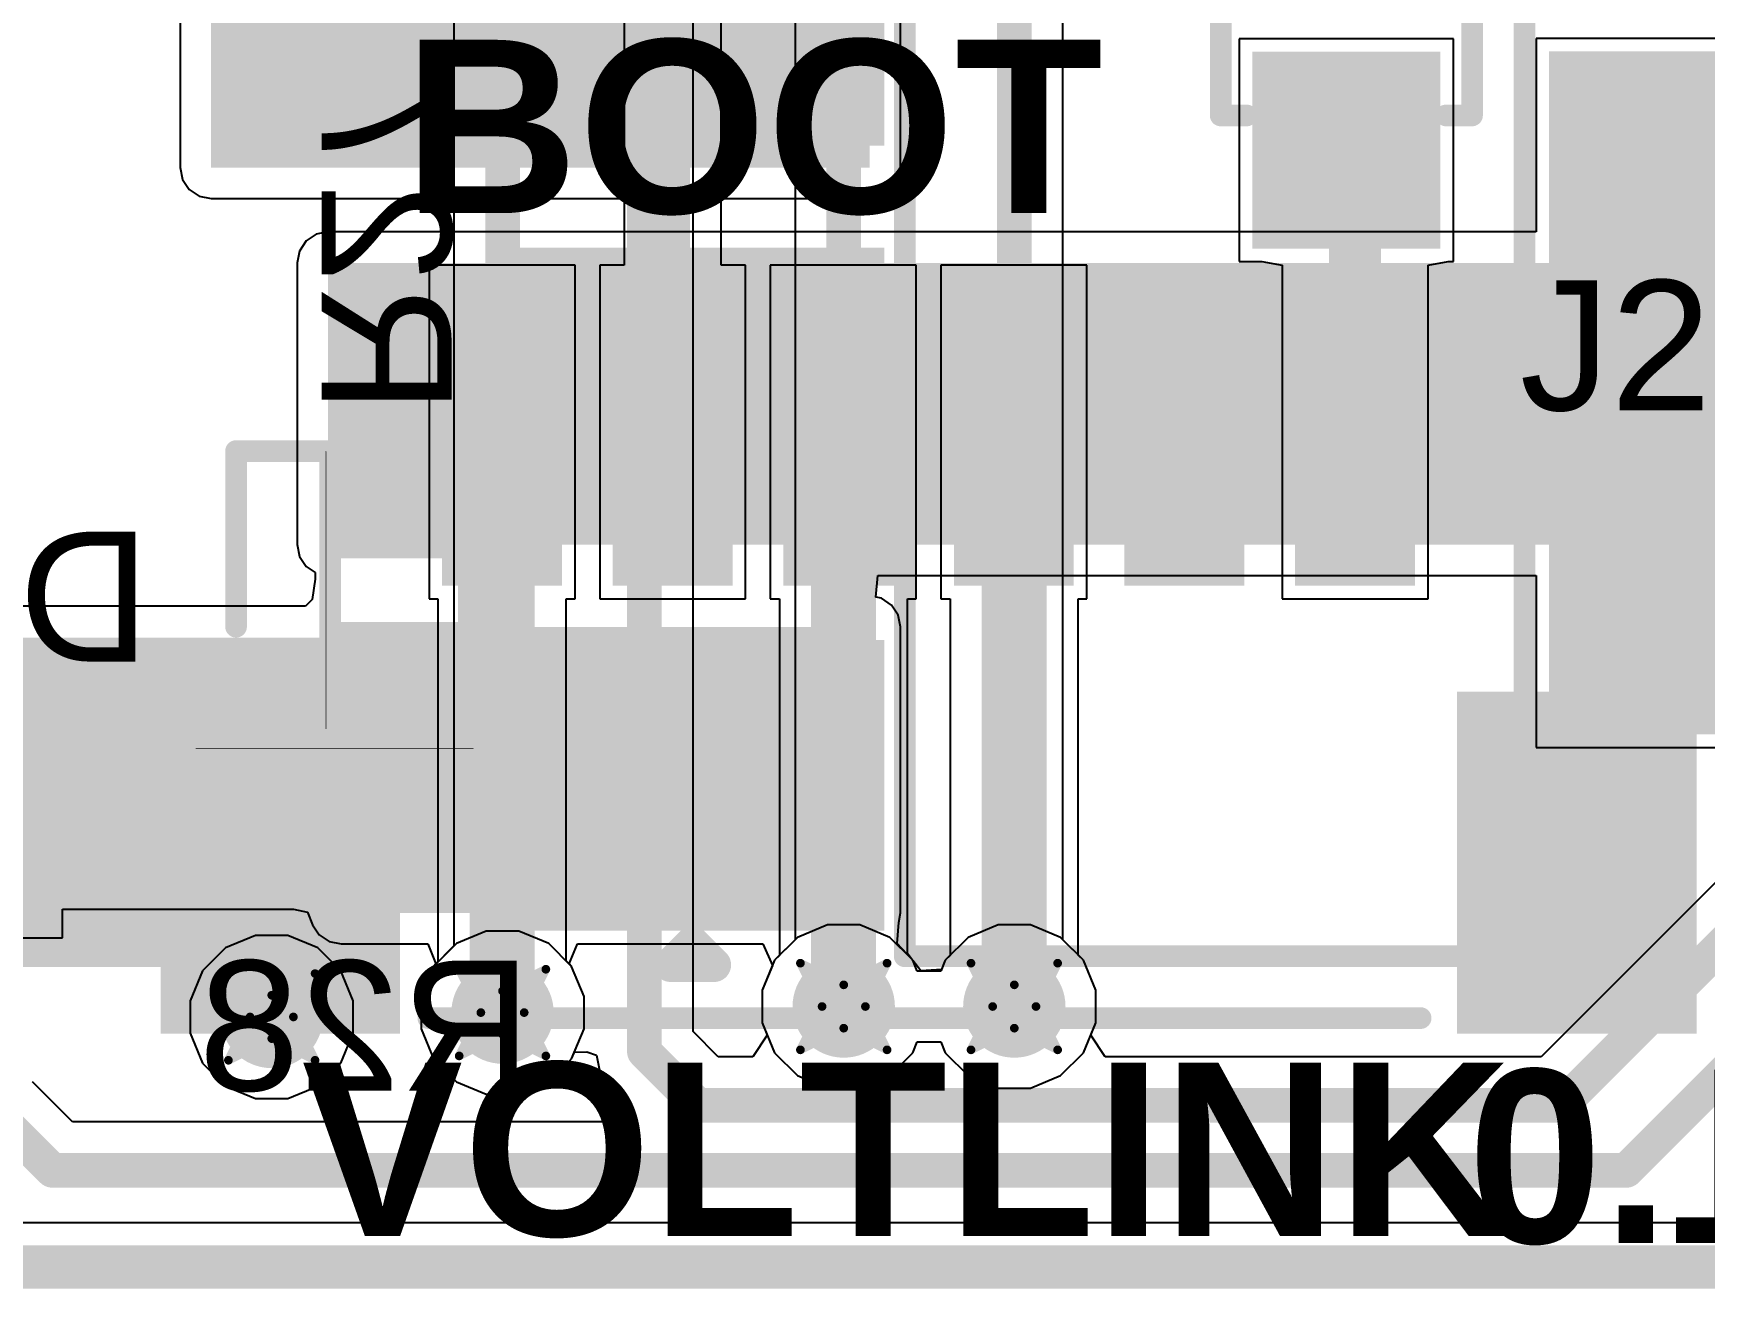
# Model space of a CAD drawing. Header units: inches. Extents: x -6 to 430, y 0 to 90.
# Drawn here: x 33.52 to 43.32, y -0.13 to 7.23 of the extents above; entities that cross this region are included whole.
import ezdxf

# ---------------------------------------------------------------- set-up
doc = ezdxf.new("R2010")
doc.units = ezdxf.units.IN
for name, color, linetype in [('Board_Outline', 56, 'Continuous'), ('Bottom Layer', 5, 'Continuous'), ('Bottom Overlay', 54, 'Continuous'), ('Bottom Paste', 16, 'Continuous'), ('Bottom Solder', 6, 'Continuous'), ('Drill Drawing', 1, 'Continuous'), ('Layer 1', 16, 'Continuous'), ('Layer 2', 76, 'Continuous'), ('Top Layer', 1, 'Continuous'), ('Top Overlay', 2, 'Continuous'), ('Top Paste', 8, 'Continuous'), ('Top Solder', 216, 'Continuous'), ('Via Holes', 16, 'Continuous')]:
    doc.layers.add(name, color=color, linetype=linetype)
doc.styles.add('Arial', font='', dxfattribs={"height": 0.2})
doc.styles.add('Arial_Bold', font='', dxfattribs={"height": 0.2})
doc.styles.get('Arial').set_extended_font_data('Arial')
doc.styles.get('Arial_Bold').set_extended_font_data('Arial', bold=True)

msp = doc.modelspace()

# ---------------------------------------------------------------- hatches: boundary and pattern name
at = {"layer": 'Bottom Layer'}
for points in [[(34.5662, 6.4434), (38.427, 6.4434), (38.427, 8.2468), (34.5662, 8.2468)], [(36.4108, 6.6726), (36.4108, 8.1726), (38.4108, 8.1726), (38.4108, 6.6726)], [(42.5108, 3.2226), (42.5108, 7.0226), (44.5108, 7.0226), (44.5108, 3.2226)], [(35.252, 4.2336), (44.523, 4.2336), (44.523, 5.8846), (35.252, 5.8846)], [(36.4108, 4.3726), (36.4108, 5.8726), (38.4108, 5.8726), (38.4108, 4.3726)], [(35.3536, 4.6654), (35.9886, 4.6654), (35.9886, 4.2082), (35.3536, 4.2082)], [(35.3282, 2.0746), (38.427, 2.0746), (38.427, 3.751), (35.3282, 3.751)], [(35.3536, 3.7256), (35.9886, 3.7256), (35.9886, 3.2684), (35.3536, 3.2684)], [(36.4108, 2.0726), (36.4108, 3.5726), (38.4108, 3.5726), (38.4108, 2.0726)], [(32.585, 2.2778), (35.0488, 2.2778), (35.0488, 2.9382), (32.585, 2.9382)], [(35.0488, 2.9255), (35.0488, 2.2905), (34.5916, 2.2905), (34.5916, 2.9255)], [(35.9886, 2.9255), (35.9886, 2.2905), (35.5314, 2.2905), (35.5314, 2.9255)]]:
    msp.add_hatch(color=5, dxfattribs=at).paths.add_polyline_path(points)
h = msp.add_hatch(color=5, dxfattribs=at)
edge = h.paths.add_edge_path()
edge.add_arc((34.9218, 1.465), 0.3, 0, 360)
h = msp.add_hatch(color=5, dxfattribs=at)
edge = h.paths.add_edge_path()
edge.add_arc((36.2746, 1.4904), 0.3, 0, 360)
h = msp.add_hatch(color=5, dxfattribs=at)
edge = h.paths.add_edge_path()
edge.add_arc((38.2746, 1.5261), 0.3, 0, 360)
h = msp.add_hatch(color=5, dxfattribs=at)
edge = h.paths.add_edge_path()
edge.add_arc((39.2746, 1.5261), 0.3, 0, 360)
at = {"layer": 'Bottom Overlay'}
for points in [[(32.4324, 3.0652), (34.2866, 3.0652), (34.2866, 3.3572), (32.4324, 3.3572)], [(33.587, 1.7698), (34.2866, 1.7698), (34.2866, 3.3446), (33.587, 3.3446)], [(32.4324, 1.7572), (34.2866, 1.7572), (34.2866, 2.0492), (32.4324, 2.0492)]]:
    msp.add_hatch(color=54, dxfattribs=at).paths.add_polyline_path(points)
at = {"layer": 'Bottom Paste'}
for points in [[(36.4108, 6.6726), (36.4108, 8.1726), (38.4108, 8.1726), (38.4108, 6.6726)], [(42.5108, 3.2226), (42.5108, 7.0226), (44.5108, 7.0226), (44.5108, 3.2226)], [(36.4108, 4.3726), (36.4108, 5.8726), (38.4108, 5.8726), (38.4108, 4.3726)], [(35.3536, 4.6654), (35.9886, 4.6654), (35.9886, 4.2082), (35.3536, 4.2082)], [(35.3536, 3.7256), (35.9886, 3.7256), (35.9886, 3.2684), (35.3536, 3.2684)], [(36.4108, 2.0726), (36.4108, 3.5726), (38.4108, 3.5726), (38.4108, 2.0726)], [(35.0488, 2.9255), (35.0488, 2.2905), (34.5916, 2.2905), (34.5916, 2.9255)], [(35.9886, 2.9255), (35.9886, 2.2905), (35.5314, 2.2905), (35.5314, 2.9255)]]:
    msp.add_hatch(color=16, dxfattribs=at).paths.add_polyline_path(points)
at = {"layer": 'Bottom Solder'}
for points in [[(36.3092, 6.571), (36.3092, 8.2742), (38.5124, 8.2742), (38.5124, 6.571)], [(42.4092, 3.121), (42.4092, 7.1242), (44.6124, 7.1242), (44.6124, 3.121)], [(36.3092, 4.271), (36.3092, 5.9742), (38.5124, 5.9742), (38.5124, 4.271)], [(35.2986, 4.7204), (36.0436, 4.7204), (36.0436, 4.1532), (35.2986, 4.1532)], [(35.2986, 3.7806), (36.0436, 3.7806), (36.0436, 3.2134), (35.2986, 3.2134)], [(36.3092, 1.971), (36.3092, 3.6742), (38.5124, 3.6742), (38.5124, 1.971)], [(32.4656, 2.0056), (32.4656, 3.1088), (33.6188, 3.1088), (33.6188, 2.0056)], [(35.1038, 2.9805), (35.1038, 2.2355), (34.5366, 2.2355), (34.5366, 2.9805)], [(36.0436, 2.9805), (36.0436, 2.2355), (35.4764, 2.2355), (35.4764, 2.9805)]]:
    msp.add_hatch(color=6, dxfattribs=at).paths.add_polyline_path(points)
at = {"layer": 'Layer 1'}
h = msp.add_hatch(color=16, dxfattribs=at)
edge = h.paths.add_edge_path()
edge.add_arc((34.9218, 1.465), 0.3, 0, 360)
h = msp.add_hatch(color=16, dxfattribs=at)
edge = h.paths.add_edge_path()
edge.add_arc((36.2746, 1.4904), 0.3, 0, 360)
h = msp.add_hatch(color=16, dxfattribs=at)
edge = h.paths.add_edge_path()
edge.add_arc((38.2746, 1.5261), 0.3, 0, 360)
h = msp.add_hatch(color=16, dxfattribs=at)
edge = h.paths.add_edge_path()
edge.add_arc((39.2746, 1.5261), 0.3, 0, 360)
at = {"layer": 'Layer 2'}
h = msp.add_hatch(color=76, dxfattribs=at)
edge = h.paths.add_edge_path()
edge.add_arc((34.9218, 1.465), 0.3, 0, 360)
h = msp.add_hatch(color=76, dxfattribs=at)
edge = h.paths.add_edge_path()
edge.add_arc((36.2746, 1.4904), 0.3, 0, 360)
h = msp.add_hatch(color=76, dxfattribs=at)
edge = h.paths.add_edge_path()
edge.add_arc((38.2746, 1.5261), 0.3, 0, 360)
h = msp.add_hatch(color=76, dxfattribs=at)
edge = h.paths.add_edge_path()
edge.add_arc((39.2746, 1.5261), 0.3, 0, 360)
at = {"layer": 'Top Layer'}
for points in [[(40.771, 7.02), (41.671, 7.02), (41.671, 6.07), (40.771, 6.07)], [(36.5218, 4.094), (36.0218, 4.094), (36.0218, 5.694), (36.5218, 5.694)], [(37.5218, 4.094), (37.0218, 4.094), (37.0218, 5.694), (37.5218, 5.694)], [(38.5218, 4.094), (38.0218, 4.094), (38.0218, 5.694), (38.5218, 5.694)], [(39.5218, 4.094), (39.0218, 4.094), (39.0218, 5.694), (39.5218, 5.694)], [(40.5218, 4.094), (40.0218, 4.094), (40.0218, 5.694), (40.5218, 5.694)], [(41.5218, 4.094), (41.0218, 4.094), (41.0218, 5.694), (41.5218, 5.694)], [(35.5718, 1.469), (34.3718, 1.469), (34.3718, 3.269), (35.5718, 3.269)], [(43.1718, 1.469), (41.9718, 1.469), (41.9718, 3.269), (43.1718, 3.269)]]:
    msp.add_hatch(color=1, dxfattribs=at).paths.add_polyline_path(points)
h = msp.add_hatch(color=1, dxfattribs=at)
edge = h.paths.add_edge_path()
edge.add_arc((34.9218, 1.465), 0.3, 0, 360)
h = msp.add_hatch(color=1, dxfattribs=at)
edge = h.paths.add_edge_path()
edge.add_arc((36.2746, 1.4904), 0.3, 0, 360)
h = msp.add_hatch(color=1, dxfattribs=at)
edge = h.paths.add_edge_path()
edge.add_arc((38.2746, 1.5261), 0.3, 0, 360)
h = msp.add_hatch(color=1, dxfattribs=at)
edge = h.paths.add_edge_path()
edge.add_arc((39.2746, 1.5261), 0.3, 0, 360)
at = {"layer": 'Top Paste'}
for points in [[(40.771, 7.02), (41.671, 7.02), (41.671, 6.07), (40.771, 6.07)], [(36.5218, 4.094), (36.0218, 4.094), (36.0218, 5.694), (36.5218, 5.694)], [(37.5218, 4.094), (37.0218, 4.094), (37.0218, 5.694), (37.5218, 5.694)], [(38.5218, 4.094), (38.0218, 4.094), (38.0218, 5.694), (38.5218, 5.694)], [(39.5218, 4.094), (39.0218, 4.094), (39.0218, 5.694), (39.5218, 5.694)], [(40.5218, 4.094), (40.0218, 4.094), (40.0218, 5.694), (40.5218, 5.694)], [(41.5218, 4.094), (41.0218, 4.094), (41.0218, 5.694), (41.5218, 5.694)], [(35.5718, 1.469), (34.3718, 1.469), (34.3718, 3.269), (35.5718, 3.269)], [(43.1718, 1.469), (41.9718, 1.469), (41.9718, 3.269), (43.1718, 3.269)]]:
    msp.add_hatch(color=8, dxfattribs=at).paths.add_polyline_path(points)
at = {"layer": 'Top Solder'}
for points in [[(40.6694, 7.1216), (41.7726, 7.1216), (41.7726, 5.9684), (40.6694, 5.9684)], [(36.6234, 3.9924), (35.9202, 3.9924), (35.9202, 5.7956), (36.6234, 5.7956)], [(37.6234, 3.9924), (36.9202, 3.9924), (36.9202, 5.7956), (37.6234, 5.7956)], [(38.6234, 3.9924), (37.9202, 3.9924), (37.9202, 5.7956), (38.6234, 5.7956)], [(39.6234, 3.9924), (38.9202, 3.9924), (38.9202, 5.7956), (39.6234, 5.7956)], [(40.6234, 3.9924), (39.9202, 3.9924), (39.9202, 5.7956), (40.6234, 5.7956)], [(41.6234, 3.9924), (40.9202, 3.9924), (40.9202, 5.7956), (41.6234, 5.7956)], [(35.6734, 1.3674), (34.2702, 1.3674), (34.2702, 3.3706), (35.6734, 3.3706)], [(43.2734, 1.3674), (41.8702, 1.3674), (41.8702, 3.3706), (43.2734, 3.3706)]]:
    msp.add_hatch(color=216, dxfattribs=at).paths.add_polyline_path(points)
at = {"layer": 'Via Holes'}
h = msp.add_hatch(color=7, dxfattribs=at)
edge = h.paths.add_edge_path()
edge.add_arc((38.2746, 1.5261), 0.15, 0, 360)
h = msp.add_hatch(color=7, dxfattribs=at)
edge = h.paths.add_edge_path()
edge.add_arc((39.2746, 1.5261), 0.15, 0, 360)
h = msp.add_hatch(color=7, dxfattribs=at)
edge = h.paths.add_edge_path()
edge.add_arc((34.9218, 1.465), 0.15, 0, 360)
h = msp.add_hatch(color=7, dxfattribs=at)
edge = h.paths.add_edge_path()
edge.add_arc((36.2746, 1.4904), 0.15, 0, 360)

# ---------------------------------------------------------------- linework, layer by layer
at = {"layer": 'Board_Outline'}
msp.add_lwpolyline([(0, 0, 0.254, 0.254, 0), (45, 0, 0.254, 0.254, 0)], format="xyseb", dxfattribs=at)
at = {"layer": 'Bottom Layer'}
for p, q in [((38.6083, 6.4434), (38.6083, 8.2468)), ((34.3849, 8.2262), (34.3849, 6.4434)), ((44.614, 7.2004), (42.333, 7.2004)), ((42.333, 7.2004), (42.333, 6.0659)), ((34.3849, 6.4434), (34.3987, 6.374)), ((34.3987, 6.374), (34.438, 6.3152)), ((38.5552, 6.3152), (38.5945, 6.374)), ((38.5945, 6.374), (38.6083, 6.4434)), ((34.438, 6.3152), (34.4968, 6.2759)), ((34.4968, 6.2759), (34.5662, 6.2621)), ((38.427, 6.2621), (38.4964, 6.2759)), ((38.4964, 6.2759), (38.5552, 6.3152)), ((34.5662, 6.2621), (38.427, 6.2621)), ((35.1238, 6.0128), (35.0845, 5.954)), ((35.1826, 6.0521), (35.1238, 6.0128)), ((35.252, 6.0659), (35.1826, 6.0521)), ((42.333, 6.0659), (35.252, 6.0659)), ((35.0845, 5.954), (35.0707, 5.8846)), ((35.0707, 5.8846), (35.0707, 4.2336)), ((35.0707, 4.2336), (35.0845, 4.1642)), ((35.0845, 4.1642), (35.1238, 4.1054)), ((35.1238, 4.1054), (35.1758, 4.0707)), ((35.1758, 4.0304), (35.1578, 3.9109)), ((35.1758, 4.0707), (35.1758, 4.0304)), ((35.1758, 4.0304), (35.1758, 4.0304)), ((38.462, 3.9253), (38.4745, 4.0523)), ((38.4745, 4.0523), (42.333, 4.0523)), ((42.333, 4.0523), (42.333, 3.0448)), ((38.4964, 3.9185), (38.462, 3.9253)), ((38.5552, 3.8792), (38.4964, 3.9185)), ((35.1187, 3.8725), (15.6717, 3.8725)), ((35.1578, 3.9109), (35.1187, 3.8725)), ((38.5945, 3.8204), (38.5552, 3.8792)), ((38.6083, 3.751), (38.5945, 3.8204)), ((38.6083, 2.0746), (38.6083, 3.751)), ((42.333, 3.0448), (44.614, 3.0448)), ((33.695, 1.9294), (33.695, 2.0965)), ((33.695, 2.0965), (35.0488, 2.0965)), ((35.0488, 2.0965), (35.1312, 2.0781)), ((35.1312, 2.0781), (35.1607, 2.0052)), ((38.5971, 2.0183), (38.6083, 2.0746)), ((35.1607, 2.0052), (35.2, 1.9464)), ((38.5886, 1.8948), (38.5971, 2.0183)), ((39.1796, 2.0039), (39.0039, 1.9312)), ((39.3696, 2.0039), (39.1796, 2.0039)), ((39.5452, 1.9312), (39.3696, 2.0039)), ((33.3271, 1.9294), (33.695, 1.9294)), ((35.2, 1.9464), (35.2588, 1.9071)), ((35.2588, 1.9071), (35.3282, 1.8933)), ((35.3282, 1.8933), (35.8359, 1.8933)), ((35.8359, 1.8933), (35.8845, 1.776)), ((36.6647, 1.776), (36.7133, 1.8933)), ((36.7133, 1.8933), (37.8002, 1.8933)), ((37.8002, 1.8933), (37.8569, 1.7663)), ((38.6734, 1.803), (38.5886, 1.8948)), ((39.0039, 1.9312), (38.8695, 1.7968)), ((39.6797, 1.7968), (39.5452, 1.9312)), ((35.8845, 1.776), (35.8695, 1.7611)), ((36.6797, 1.7611), (36.6647, 1.776)), ((37.8569, 1.7663), (37.7968, 1.6212)), ((38.6797, 1.7968), (38.6734, 1.803)), ((38.7059, 1.7335), (38.6797, 1.7968)), ((38.8695, 1.7968), (38.8433, 1.7335)), ((39.7524, 1.6212), (39.6797, 1.7968)), ((35.8695, 1.7611), (35.7968, 1.5854)), ((36.7524, 1.5854), (36.6797, 1.7611)), ((38.8433, 1.7335), (38.7059, 1.7335)), ((35.7968, 1.5854), (35.7968, 1.3954)), ((36.7524, 1.3954), (36.7524, 1.5854)), ((37.7968, 1.6212), (37.7968, 1.4311)), ((39.7524, 1.4311), (39.7524, 1.6212)), ((35.7968, 1.3954), (35.8695, 1.2197)), ((36.6797, 1.2197), (36.7524, 1.3954)), ((37.7968, 1.4311), (37.8695, 1.2555)), ((39.6797, 1.2555), (39.7524, 1.4311)), ((38.6797, 1.2555), (38.7059, 1.3187)), ((38.7059, 1.3187), (38.8433, 1.3187)), ((38.8433, 1.3187), (38.8695, 1.2555)), ((35.8695, 1.2197), (36.0039, 1.0853)), ((36.5453, 1.0853), (36.6797, 1.2197)), ((37.8695, 1.2555), (38.0039, 1.1211)), ((38.5453, 1.1211), (38.6797, 1.2555)), ((38.8695, 1.2555), (39.0039, 1.1211)), ((39.5452, 1.1211), (39.6797, 1.2555)), ((36.0039, 1.0853), (36.1796, 1.0126)), ((36.3696, 1.0126), (36.5453, 1.0853)), ((38.0039, 1.1211), (38.1796, 1.0483)), ((38.3696, 1.0483), (38.5453, 1.1211)), ((39.0039, 1.1211), (39.1796, 1.0483)), ((39.3696, 1.0483), (39.5452, 1.1211)), ((36.1796, 1.0126), (36.3696, 1.0126)), ((38.1796, 1.0483), (38.3696, 1.0483)), ((39.1796, 1.0483), (39.3696, 1.0483)), ((44.741, 0.259), (0.259, 0.259))]:
    msp.add_line(p, q, dxfattribs=at)
msp.add_lwpolyline([(15.5162, 3.497, 0.381, 0.381, 0), (35.6711, 3.497, 0.381, 0.381, 0)], format="xyseb", dxfattribs=at)
msp.add_lwpolyline([(35.5758, 3.497, 0.1905, 0.1905, 1), (35.7663, 3.497, 0.1905, 0.1905, 1)], format="xyseb", close=True, dxfattribs=at)
at = {"layer": 'Bottom Overlay'}
for points in [[(38.632, 1.8206, 0.127, 0.127, 0), (38.632, 8.4246, 0.127, 0.127, 0)], [(42.2642, 1.8206, 0.127, 0.127, 0), (42.2642, 8.4246, 0.127, 0.127, 0)], [(35.2647, 4.7543, 0.127, 0.127, 0), (36.0775, 4.7543, 0.127, 0.127, 0)], [(35.2647, 3.1795, 0.127, 0.127, 0), (35.2647, 4.7543, 0.127, 0.127, 0)], [(36.0775, 3.1795, 0.127, 0.127, 0), (36.0775, 4.7543, 0.127, 0.127, 0)], [(35.2393, 3.1541, 0.00323, 0.00323, 0), (35.2393, 4.7797, 0.00323, 0.00323, 0)], [(35.2647, 3.1795, 0.127, 0.127, 0), (36.0775, 3.1795, 0.127, 0.127, 0)], [(34.5027, 2.2016, 0.127, 0.127, 0), (34.5027, 3.0144, 0.127, 0.127, 0)], [(34.5027, 3.0144, 0.127, 0.127, 0), (36.0775, 3.0144, 0.127, 0.127, 0)], [(34.4773, 3.0398, 0.00323, 0.00323, 0), (36.1029, 3.0398, 0.00323, 0.00323, 0)], [(36.0775, 2.2016, 0.127, 0.127, 0), (36.0775, 3.0144, 0.127, 0.127, 0)], [(34.5027, 2.2016, 0.127, 0.127, 0), (36.0775, 2.2016, 0.127, 0.127, 0)], [(37.2604, 1.7698, 0.2, 0.2, 0), (37.3874, 1.8968, 0.2, 0.2, 0)], [(37.3874, 1.8968, 0.2, 0.2, 0), (37.5144, 1.7698, 0.2, 0.2, 0)], [(37.2604, 1.7698, 0.2, 0.2, 0), (37.5144, 1.7698, 0.2, 0.2, 0)], [(38.632, 1.8206, 0.127, 0.127, 0), (42.2642, 1.8206, 0.127, 0.127, 0)]]:
    msp.add_lwpolyline(points, format="xyseb", dxfattribs=at)
for points in [[(35.2329, 4.7543, 0.0635, 0.0635, 1), (35.2964, 4.7543, 0.0635, 0.0635, 1)], [(35.2329, 4.7543, 0.0635, 0.0635, 1), (35.2964, 4.7543, 0.0635, 0.0635, 1)], [(36.0457, 4.7543, 0.0635, 0.0635, 1), (36.1092, 4.7543, 0.0635, 0.0635, 1)], [(36.0457, 4.7543, 0.0635, 0.0635, 1), (36.1092, 4.7543, 0.0635, 0.0635, 1)], [(35.2385, 4.7797, 0.00161, 0.00161, 1), (35.2401, 4.7797, 0.00161, 0.00161, 1)], [(35.2329, 3.1795, 0.0635, 0.0635, 1), (35.2964, 3.1795, 0.0635, 0.0635, 1)], [(35.2329, 3.1795, 0.0635, 0.0635, 1), (35.2964, 3.1795, 0.0635, 0.0635, 1)], [(36.0457, 3.1795, 0.0635, 0.0635, 1), (36.1092, 3.1795, 0.0635, 0.0635, 1)], [(36.0457, 3.1795, 0.0635, 0.0635, 1), (36.1092, 3.1795, 0.0635, 0.0635, 1)], [(35.2385, 3.1541, 0.00161, 0.00161, 1), (35.2401, 3.1541, 0.00161, 0.00161, 1)], [(34.4709, 3.0144, 0.0635, 0.0635, 1), (34.5344, 3.0144, 0.0635, 0.0635, 1)], [(34.4709, 3.0144, 0.0635, 0.0635, 1), (34.5344, 3.0144, 0.0635, 0.0635, 1)], [(34.4765, 3.0398, 0.00161, 0.00161, 1), (34.4781, 3.0398, 0.00161, 0.00161, 1)], [(36.0457, 3.0144, 0.0635, 0.0635, 1), (36.1092, 3.0144, 0.0635, 0.0635, 1)], [(36.0457, 3.0144, 0.0635, 0.0635, 1), (36.1092, 3.0144, 0.0635, 0.0635, 1)], [(36.1021, 3.0398, 0.00161, 0.00161, 1), (36.1037, 3.0398, 0.00161, 0.00161, 1)], [(34.4709, 2.2016, 0.0635, 0.0635, 1), (34.5344, 2.2016, 0.0635, 0.0635, 1)], [(34.4709, 2.2016, 0.0635, 0.0635, 1), (34.5344, 2.2016, 0.0635, 0.0635, 1)], [(36.0457, 2.2016, 0.0635, 0.0635, 1), (36.1092, 2.2016, 0.0635, 0.0635, 1)], [(36.0457, 2.2016, 0.0635, 0.0635, 1), (36.1092, 2.2016, 0.0635, 0.0635, 1)], [(37.3374, 1.8968, 0.1, 0.1, 1), (37.4374, 1.8968, 0.1, 0.1, 1)], [(37.3374, 1.8968, 0.1, 0.1, 1), (37.4374, 1.8968, 0.1, 0.1, 1)], [(37.2104, 1.7698, 0.1, 0.1, 1), (37.3104, 1.7698, 0.1, 0.1, 1)], [(37.2104, 1.7698, 0.1, 0.1, 1), (37.3104, 1.7698, 0.1, 0.1, 1)], [(37.4644, 1.7698, 0.1, 0.1, 1), (37.5644, 1.7698, 0.1, 0.1, 1)], [(37.4644, 1.7698, 0.1, 0.1, 1), (37.5644, 1.7698, 0.1, 0.1, 1)], [(38.6002, 1.8206, 0.0635, 0.0635, 1), (38.6637, 1.8206, 0.0635, 0.0635, 1)], [(38.6002, 1.8206, 0.0635, 0.0635, 1), (38.6637, 1.8206, 0.0635, 0.0635, 1)], [(42.2324, 1.8206, 0.0635, 0.0635, 1), (42.2959, 1.8206, 0.0635, 0.0635, 1)], [(42.2324, 1.8206, 0.0635, 0.0635, 1), (42.2959, 1.8206, 0.0635, 0.0635, 1)]]:
    msp.add_lwpolyline(points, format="xyseb", close=True, dxfattribs=at)
at = {"layer": 'Drill Drawing'}
for points in [[(36.0206, 1.7444, 0.0508, 0.0508, 0), (36.2746, 1.6174, 0.0508, 0.0508, 0)], [(36.0206, 1.7444, 0.0508, 0.0508, 0), (36.1476, 1.4904, 0.0508, 0.0508, 0)], [(36.2746, 1.6174, 0.0508, 0.0508, 0), (36.5286, 1.7444, 0.0508, 0.0508, 0)], [(36.4016, 1.4904, 0.0508, 0.0508, 0), (36.5286, 1.7444, 0.0508, 0.0508, 0)], [(38.0206, 1.7801, 0.0508, 0.0508, 0), (38.2746, 1.6531, 0.0508, 0.0508, 0)], [(38.0206, 1.7801, 0.0508, 0.0508, 0), (38.1476, 1.5261, 0.0508, 0.0508, 0)], [(38.2746, 1.6531, 0.0508, 0.0508, 0), (38.5286, 1.7801, 0.0508, 0.0508, 0)], [(38.4016, 1.5261, 0.0508, 0.0508, 0), (38.5286, 1.7801, 0.0508, 0.0508, 0)], [(39.0206, 1.7801, 0.0508, 0.0508, 0), (39.2746, 1.6531, 0.0508, 0.0508, 0)], [(39.0206, 1.7801, 0.0508, 0.0508, 0), (39.1476, 1.5261, 0.0508, 0.0508, 0)], [(39.2746, 1.6531, 0.0508, 0.0508, 0), (39.5286, 1.7801, 0.0508, 0.0508, 0)], [(39.4016, 1.5261, 0.0508, 0.0508, 0), (39.5286, 1.7801, 0.0508, 0.0508, 0)], [(34.6678, 1.719, 0.0508, 0.0508, 0), (34.9218, 1.592, 0.0508, 0.0508, 0)], [(34.6678, 1.719, 0.0508, 0.0508, 0), (34.7948, 1.465, 0.0508, 0.0508, 0)], [(34.9218, 1.592, 0.0508, 0.0508, 0), (35.1758, 1.719, 0.0508, 0.0508, 0)], [(35.0488, 1.465, 0.0508, 0.0508, 0), (35.1758, 1.719, 0.0508, 0.0508, 0)], [(34.6678, 1.211, 0.0508, 0.0508, 0), (34.7948, 1.465, 0.0508, 0.0508, 0)], [(35.0488, 1.465, 0.0508, 0.0508, 0), (35.1758, 1.211, 0.0508, 0.0508, 0)], [(36.0206, 1.2364, 0.0508, 0.0508, 0), (36.1476, 1.4904, 0.0508, 0.0508, 0)], [(36.4016, 1.4904, 0.0508, 0.0508, 0), (36.5286, 1.2364, 0.0508, 0.0508, 0)], [(38.0206, 1.2721, 0.0508, 0.0508, 0), (38.1476, 1.5261, 0.0508, 0.0508, 0)], [(38.4016, 1.5261, 0.0508, 0.0508, 0), (38.5286, 1.2721, 0.0508, 0.0508, 0)], [(39.0206, 1.2721, 0.0508, 0.0508, 0), (39.1476, 1.5261, 0.0508, 0.0508, 0)], [(39.4016, 1.5261, 0.0508, 0.0508, 0), (39.5286, 1.2721, 0.0508, 0.0508, 0)], [(36.0206, 1.2364, 0.0508, 0.0508, 0), (36.2746, 1.3634, 0.0508, 0.0508, 0)], [(36.2746, 1.3634, 0.0508, 0.0508, 0), (36.5286, 1.2364, 0.0508, 0.0508, 0)], [(38.0206, 1.2721, 0.0508, 0.0508, 0), (38.2746, 1.3991, 0.0508, 0.0508, 0)], [(38.2746, 1.3991, 0.0508, 0.0508, 0), (38.5286, 1.2721, 0.0508, 0.0508, 0)], [(39.0206, 1.2721, 0.0508, 0.0508, 0), (39.2746, 1.3991, 0.0508, 0.0508, 0)], [(39.2746, 1.3991, 0.0508, 0.0508, 0), (39.5286, 1.2721, 0.0508, 0.0508, 0)], [(34.6678, 1.211, 0.0508, 0.0508, 0), (34.9218, 1.338, 0.0508, 0.0508, 0)], [(34.9218, 1.338, 0.0508, 0.0508, 0), (35.1758, 1.211, 0.0508, 0.0508, 0)]]:
    msp.add_lwpolyline(points, format="xyseb", dxfattribs=at)
for points in [[(36.0079, 1.7444, 0.0254, 0.0254, 1), (36.0333, 1.7444, 0.0254, 0.0254, 1)], [(36.0079, 1.7444, 0.0254, 0.0254, 1), (36.0333, 1.7444, 0.0254, 0.0254, 1)], [(36.5159, 1.7444, 0.0254, 0.0254, 1), (36.5413, 1.7444, 0.0254, 0.0254, 1)], [(36.5159, 1.7444, 0.0254, 0.0254, 1), (36.5413, 1.7444, 0.0254, 0.0254, 1)], [(38.0079, 1.7801, 0.0254, 0.0254, 1), (38.0333, 1.7801, 0.0254, 0.0254, 1)], [(38.0079, 1.7801, 0.0254, 0.0254, 1), (38.0333, 1.7801, 0.0254, 0.0254, 1)], [(38.5159, 1.7801, 0.0254, 0.0254, 1), (38.5413, 1.7801, 0.0254, 0.0254, 1)], [(38.5159, 1.7801, 0.0254, 0.0254, 1), (38.5413, 1.7801, 0.0254, 0.0254, 1)], [(39.0079, 1.7801, 0.0254, 0.0254, 1), (39.0333, 1.7801, 0.0254, 0.0254, 1)], [(39.0079, 1.7801, 0.0254, 0.0254, 1), (39.0333, 1.7801, 0.0254, 0.0254, 1)], [(39.5159, 1.7801, 0.0254, 0.0254, 1), (39.5413, 1.7801, 0.0254, 0.0254, 1)], [(39.5159, 1.7801, 0.0254, 0.0254, 1), (39.5413, 1.7801, 0.0254, 0.0254, 1)], [(34.6551, 1.719, 0.0254, 0.0254, 1), (34.6805, 1.719, 0.0254, 0.0254, 1)], [(34.6551, 1.719, 0.0254, 0.0254, 1), (34.6805, 1.719, 0.0254, 0.0254, 1)], [(35.1631, 1.719, 0.0254, 0.0254, 1), (35.1885, 1.719, 0.0254, 0.0254, 1)], [(35.1631, 1.719, 0.0254, 0.0254, 1), (35.1885, 1.719, 0.0254, 0.0254, 1)], [(38.2619, 1.6531, 0.0254, 0.0254, 1), (38.2873, 1.6531, 0.0254, 0.0254, 1)], [(38.2619, 1.6531, 0.0254, 0.0254, 1), (38.2873, 1.6531, 0.0254, 0.0254, 1)], [(39.2619, 1.6531, 0.0254, 0.0254, 1), (39.2873, 1.6531, 0.0254, 0.0254, 1)], [(39.2619, 1.6531, 0.0254, 0.0254, 1), (39.2873, 1.6531, 0.0254, 0.0254, 1)], [(34.9091, 1.592, 0.0254, 0.0254, 1), (34.9345, 1.592, 0.0254, 0.0254, 1)], [(34.9091, 1.592, 0.0254, 0.0254, 1), (34.9345, 1.592, 0.0254, 0.0254, 1)], [(36.2619, 1.6174, 0.0254, 0.0254, 1), (36.2873, 1.6174, 0.0254, 0.0254, 1)], [(36.2619, 1.6174, 0.0254, 0.0254, 1), (36.2873, 1.6174, 0.0254, 0.0254, 1)], [(34.7821, 1.465, 0.0254, 0.0254, 1), (34.8075, 1.465, 0.0254, 0.0254, 1)], [(34.7821, 1.465, 0.0254, 0.0254, 1), (34.8075, 1.465, 0.0254, 0.0254, 1)], [(35.0361, 1.465, 0.0254, 0.0254, 1), (35.0615, 1.465, 0.0254, 0.0254, 1)], [(35.0361, 1.465, 0.0254, 0.0254, 1), (35.0615, 1.465, 0.0254, 0.0254, 1)], [(36.1349, 1.4904, 0.0254, 0.0254, 1), (36.1603, 1.4904, 0.0254, 0.0254, 1)], [(36.1349, 1.4904, 0.0254, 0.0254, 1), (36.1603, 1.4904, 0.0254, 0.0254, 1)], [(36.3889, 1.4904, 0.0254, 0.0254, 1), (36.4143, 1.4904, 0.0254, 0.0254, 1)], [(36.3889, 1.4904, 0.0254, 0.0254, 1), (36.4143, 1.4904, 0.0254, 0.0254, 1)], [(38.1349, 1.5261, 0.0254, 0.0254, 1), (38.1603, 1.5261, 0.0254, 0.0254, 1)], [(38.1349, 1.5261, 0.0254, 0.0254, 1), (38.1603, 1.5261, 0.0254, 0.0254, 1)], [(38.3889, 1.5261, 0.0254, 0.0254, 1), (38.4143, 1.5261, 0.0254, 0.0254, 1)], [(38.3889, 1.5261, 0.0254, 0.0254, 1), (38.4143, 1.5261, 0.0254, 0.0254, 1)], [(39.1349, 1.5261, 0.0254, 0.0254, 1), (39.1603, 1.5261, 0.0254, 0.0254, 1)], [(39.1349, 1.5261, 0.0254, 0.0254, 1), (39.1603, 1.5261, 0.0254, 0.0254, 1)], [(39.3889, 1.5261, 0.0254, 0.0254, 1), (39.4143, 1.5261, 0.0254, 0.0254, 1)], [(39.3889, 1.5261, 0.0254, 0.0254, 1), (39.4143, 1.5261, 0.0254, 0.0254, 1)], [(36.2619, 1.3634, 0.0254, 0.0254, 1), (36.2873, 1.3634, 0.0254, 0.0254, 1)], [(36.2619, 1.3634, 0.0254, 0.0254, 1), (36.2873, 1.3634, 0.0254, 0.0254, 1)], [(38.2619, 1.3991, 0.0254, 0.0254, 1), (38.2873, 1.3991, 0.0254, 0.0254, 1)], [(38.2619, 1.3991, 0.0254, 0.0254, 1), (38.2873, 1.3991, 0.0254, 0.0254, 1)], [(39.2619, 1.3991, 0.0254, 0.0254, 1), (39.2873, 1.3991, 0.0254, 0.0254, 1)], [(39.2619, 1.3991, 0.0254, 0.0254, 1), (39.2873, 1.3991, 0.0254, 0.0254, 1)], [(34.9091, 1.338, 0.0254, 0.0254, 1), (34.9345, 1.338, 0.0254, 0.0254, 1)], [(34.9091, 1.338, 0.0254, 0.0254, 1), (34.9345, 1.338, 0.0254, 0.0254, 1)], [(38.0079, 1.2721, 0.0254, 0.0254, 1), (38.0333, 1.2721, 0.0254, 0.0254, 1)], [(38.0079, 1.2721, 0.0254, 0.0254, 1), (38.0333, 1.2721, 0.0254, 0.0254, 1)], [(38.5159, 1.2721, 0.0254, 0.0254, 1), (38.5413, 1.2721, 0.0254, 0.0254, 1)], [(38.5159, 1.2721, 0.0254, 0.0254, 1), (38.5413, 1.2721, 0.0254, 0.0254, 1)], [(39.0079, 1.2721, 0.0254, 0.0254, 1), (39.0333, 1.2721, 0.0254, 0.0254, 1)], [(39.0079, 1.2721, 0.0254, 0.0254, 1), (39.0333, 1.2721, 0.0254, 0.0254, 1)], [(39.5159, 1.2721, 0.0254, 0.0254, 1), (39.5413, 1.2721, 0.0254, 0.0254, 1)], [(39.5159, 1.2721, 0.0254, 0.0254, 1), (39.5413, 1.2721, 0.0254, 0.0254, 1)], [(34.6551, 1.211, 0.0254, 0.0254, 1), (34.6805, 1.211, 0.0254, 0.0254, 1)], [(34.6551, 1.211, 0.0254, 0.0254, 1), (34.6805, 1.211, 0.0254, 0.0254, 1)], [(35.1631, 1.211, 0.0254, 0.0254, 1), (35.1885, 1.211, 0.0254, 0.0254, 1)], [(35.1631, 1.211, 0.0254, 0.0254, 1), (35.1885, 1.211, 0.0254, 0.0254, 1)], [(36.0079, 1.2364, 0.0254, 0.0254, 1), (36.0333, 1.2364, 0.0254, 0.0254, 1)], [(36.0079, 1.2364, 0.0254, 0.0254, 1), (36.0333, 1.2364, 0.0254, 0.0254, 1)], [(36.5159, 1.2364, 0.0254, 0.0254, 1), (36.5413, 1.2364, 0.0254, 0.0254, 1)], [(36.5159, 1.2364, 0.0254, 0.0254, 1), (36.5413, 1.2364, 0.0254, 0.0254, 1)]]:
    msp.add_lwpolyline(points, format="xyseb", close=True, dxfattribs=at)
at = {"layer": 'Layer 1'}
for p, q in [((39.5595, 1.917), (39.5595, 14.8586)), ((37.9897, 14.3264), (37.9897, 1.917)), ((37.3911, 1.3798), (37.3911, 12.0822)), ((35.9897, 10.8146), (35.9897, 1.8812)), ((43.7301, 2.599), (42.3627, 1.2316)), ((35.9897, 1.8812), (35.8695, 1.7611)), ((37.9897, 1.917), (37.8695, 1.7968)), ((39.6797, 1.7968), (39.5595, 1.917)), ((37.8695, 1.7968), (37.7968, 1.6212)), ((39.7524, 1.6212), (39.6797, 1.7968)), ((35.8695, 1.7611), (35.7968, 1.5854)), ((35.7968, 1.5854), (35.7968, 1.3954)), ((37.7968, 1.6212), (37.7968, 1.4311)), ((39.7524, 1.4311), (39.7524, 1.6212)), ((35.7968, 1.3954), (35.8695, 1.2197)), ((37.5393, 1.2316), (37.3911, 1.3798)), ((37.7968, 1.4311), (37.8268, 1.3586)), ((39.7224, 1.3586), (39.7524, 1.4311)), ((37.8268, 1.3586), (37.742, 1.2316)), ((39.8072, 1.2316), (39.7224, 1.3586)), ((35.8695, 1.2197), (36.0039, 1.0853)), ((36.5453, 1.0853), (36.6797, 1.2197)), ((36.6797, 1.2197), (36.6957, 1.2585)), ((36.6957, 1.2585), (36.7694, 1.2604)), ((36.7694, 1.2604), (36.8256, 1.2402)), ((36.8256, 1.2402), (36.843, 1.1528)), ((37.742, 1.2316), (37.5393, 1.2316)), ((42.3627, 1.2316), (39.8072, 1.2316)), ((33.7547, 0.8506), (33.52, 1.0853)), ((36.0039, 1.0853), (36.1796, 1.0126)), ((36.3696, 1.0126), (36.5453, 1.0853)), ((36.843, 1.1528), (36.9048, 1.0604)), ((36.1796, 1.0126), (36.3696, 1.0126)), ((36.9048, 1.0604), (36.9972, 0.9679)), ((36.9972, 0.9679), (36.9486, 0.8506)), ((36.9486, 0.8506), (33.7547, 0.8506))]:
    msp.add_line(p, q, dxfattribs=at)
for points in [[(39.2746, 1.5261, 0.2032, 0.2032, 0), (39.2746, 14.8586, 0.2032, 0.2032, 0)], [(38.2746, 1.5261, 0.2032, 0.2032, 0), (38.2746, 14.4444, 0.2032, 0.2032, 0)], [(37.1062, 1.2618, 0.2032, 0.2032, 0), (37.1062, 12.0822, 0.2032, 0.2032, 0)], [(36.2746, 1.4904, 0.2032, 0.2032, 0), (36.2746, 10.9326, 0.2032, 0.2032, 0)], [(42.4807, 0.9467, 0.2032, 0.2032, 0), (44.015, 2.481, 0.2032, 0.2032, 0)], [(42.8617, 0.5657, 0.2032, 0.2032, 0), (44.4976, 2.2016, 0.2032, 0.2032, 0)], [(37.1062, 1.2618, 0.2032, 0.2032, 0), (37.4213, 0.9467, 0.2032, 0.2032, 0)], [(33.0422, 1.1602, 0.2032, 0.2032, 0), (33.6367, 0.5657, 0.2032, 0.2032, 0)], [(37.4213, 0.9467, 0.2032, 0.2032, 0), (42.4807, 0.9467, 0.2032, 0.2032, 0)], [(33.6367, 0.5657, 0.2032, 0.2032, 0), (42.8617, 0.5657, 0.2032, 0.2032, 0)]]:
    msp.add_lwpolyline(points, format="xyseb", dxfattribs=at)
for points in [[(36.2238, 1.4904, 0.1016, 0.1016, 1), (36.3254, 1.4904, 0.1016, 0.1016, 1)], [(38.2238, 1.5261, 0.1016, 0.1016, 1), (38.3254, 1.5261, 0.1016, 0.1016, 1)], [(39.2238, 1.5261, 0.1016, 0.1016, 1), (39.3254, 1.5261, 0.1016, 0.1016, 1)], [(37.0554, 1.2618, 0.1016, 0.1016, 1), (37.157, 1.2618, 0.1016, 0.1016, 1)], [(37.0554, 1.2618, 0.1016, 0.1016, 1), (37.157, 1.2618, 0.1016, 0.1016, 1)], [(37.3705, 0.9467, 0.1016, 0.1016, 1), (37.4721, 0.9467, 0.1016, 0.1016, 1)], [(37.3705, 0.9467, 0.1016, 0.1016, 1), (37.4721, 0.9467, 0.1016, 0.1016, 1)], [(42.4299, 0.9467, 0.1016, 0.1016, 1), (42.5315, 0.9467, 0.1016, 0.1016, 1)], [(42.4299, 0.9467, 0.1016, 0.1016, 1), (42.5315, 0.9467, 0.1016, 0.1016, 1)], [(33.5859, 0.5657, 0.1016, 0.1016, 1), (33.6875, 0.5657, 0.1016, 0.1016, 1)], [(33.5859, 0.5657, 0.1016, 0.1016, 1), (33.6875, 0.5657, 0.1016, 0.1016, 1)], [(42.8109, 0.5657, 0.1016, 0.1016, 1), (42.9125, 0.5657, 0.1016, 0.1016, 1)], [(42.8109, 0.5657, 0.1016, 0.1016, 1), (42.9125, 0.5657, 0.1016, 0.1016, 1)]]:
    msp.add_lwpolyline(points, format="xyseb", close=True, dxfattribs=at)
at = {"layer": 'Layer 2'}
for p, q in [((36.1796, 1.9682), (36.0039, 1.8955)), ((36.3696, 1.9682), (36.1796, 1.9682)), ((36.5453, 1.8955), (36.3696, 1.9682)), ((38.1796, 2.0039), (38.0039, 1.9312)), ((38.3696, 2.0039), (38.1796, 2.0039)), ((38.5453, 1.9312), (38.3696, 2.0039)), ((39.1796, 2.0039), (39.0039, 1.9312)), ((39.3696, 2.0039), (39.1796, 2.0039)), ((39.5452, 1.9312), (39.3696, 2.0039)), ((34.6511, 1.8701), (34.5167, 1.7357)), ((34.8268, 1.9428), (34.6511, 1.8701)), ((35.0168, 1.9428), (34.8268, 1.9428)), ((35.1925, 1.8701), (35.0168, 1.9428)), ((35.3269, 1.7357), (35.1925, 1.8701)), ((36.0039, 1.8955), (35.8695, 1.7611)), ((36.6797, 1.7611), (36.5453, 1.8955)), ((38.0039, 1.9312), (37.8695, 1.7968)), ((38.6797, 1.7968), (38.5453, 1.9312)), ((39.0039, 1.9312), (38.8695, 1.7968)), ((39.6797, 1.7968), (39.5452, 1.9312)), ((37.8695, 1.7968), (37.7968, 1.6212)), ((38.7059, 1.7335), (38.6797, 1.7968)), ((38.8695, 1.7968), (38.8433, 1.7335)), ((39.7524, 1.6212), (39.6797, 1.7968)), ((34.5167, 1.7357), (34.444, 1.56)), ((35.3996, 1.56), (35.3269, 1.7357)), ((35.8695, 1.7611), (35.7968, 1.5854)), ((36.7524, 1.5854), (36.6797, 1.7611)), ((38.8433, 1.7335), (38.7059, 1.7335)), ((35.7968, 1.5854), (35.7968, 1.3954)), ((36.7524, 1.3954), (36.7524, 1.5854)), ((37.7968, 1.6212), (37.7968, 1.4311)), ((39.7524, 1.4311), (39.7524, 1.6212)), ((34.444, 1.56), (34.444, 1.37)), ((35.3996, 1.37), (35.3996, 1.56)), ((35.7968, 1.3954), (35.8695, 1.2197)), ((36.6797, 1.2197), (36.7524, 1.3954)), ((37.7968, 1.4311), (37.8695, 1.2555)), ((39.6797, 1.2555), (39.7524, 1.4311)), ((34.444, 1.37), (34.5167, 1.1943)), ((35.3269, 1.1943), (35.3996, 1.37)), ((38.6797, 1.2555), (38.7059, 1.3187)), ((38.7059, 1.3187), (38.8433, 1.3187)), ((38.8433, 1.3187), (38.8695, 1.2555)), ((34.5167, 1.1943), (34.6511, 1.0599)), ((35.1925, 1.0599), (35.3269, 1.1943)), ((35.8695, 1.2197), (36.0039, 1.0853)), ((36.5453, 1.0853), (36.6797, 1.2197)), ((37.8695, 1.2555), (38.0039, 1.1211)), ((38.5453, 1.1211), (38.6797, 1.2555)), ((38.8695, 1.2555), (39.0039, 1.1211)), ((39.5452, 1.1211), (39.6797, 1.2555)), ((36.0039, 1.0853), (36.1796, 1.0126)), ((36.3696, 1.0126), (36.5453, 1.0853)), ((38.0039, 1.1211), (38.1796, 1.0483)), ((38.3696, 1.0483), (38.5453, 1.1211)), ((39.0039, 1.1211), (39.1796, 1.0483)), ((39.3696, 1.0483), (39.5452, 1.1211)), ((34.6511, 1.0599), (34.8268, 0.9872)), ((34.8268, 0.9872), (35.0168, 0.9872)), ((35.0168, 0.9872), (35.1925, 1.0599)), ((36.1796, 1.0126), (36.3696, 1.0126)), ((38.1796, 1.0483), (38.3696, 1.0483)), ((39.1796, 1.0483), (39.3696, 1.0483)), ((44.741, 0.259), (0.259, 0.259))]:
    msp.add_line(p, q, dxfattribs=at)
at = {"layer": 'Top Layer'}
for p, q in [((37.5567, 5.8718), (37.5567, 8.259)), ((36.9869, 8.141), (36.9869, 5.8718)), ((41.8488, 7.1978), (40.5932, 7.1978)), ((40.5932, 7.1978), (40.5932, 5.8922)), ((41.8488, 5.8922), (41.8488, 7.1978)), ((40.5932, 5.8922), (40.7254, 5.8922)), ((40.7254, 5.8922), (40.844, 5.8718)), ((41.6996, 5.8718), (41.8182, 5.8922)), ((41.8182, 5.8922), (41.8488, 5.8922)), ((36.6996, 5.8718), (35.844, 5.8718)), ((35.844, 5.8718), (35.844, 3.9162)), ((36.6996, 3.9162), (36.6996, 5.8718)), ((36.9869, 5.8718), (36.844, 5.8718)), ((36.844, 5.8718), (36.844, 3.9162)), ((37.6996, 5.8718), (37.5567, 5.8718)), ((37.6996, 3.9162), (37.6996, 5.8718)), ((38.6996, 5.8718), (37.844, 5.8718)), ((37.844, 5.8718), (37.844, 3.9162)), ((38.6996, 3.9162), (38.6996, 5.8718)), ((39.6996, 5.8718), (38.844, 5.8718)), ((38.844, 5.8718), (38.844, 3.9162)), ((39.6996, 3.9162), (39.6996, 5.8718)), ((40.844, 5.8718), (40.844, 3.9162)), ((41.6996, 3.9162), (41.6996, 5.8718)), ((35.844, 3.9162), (35.8963, 3.9162)), ((35.8963, 3.9162), (35.8963, 1.7878)), ((36.6473, 1.7934), (36.6473, 3.9162)), ((36.6473, 3.9162), (36.6996, 3.9162)), ((36.844, 3.9162), (37.6996, 3.9162)), ((37.844, 3.9162), (37.8977, 3.9162)), ((37.8977, 3.9162), (37.8977, 1.8249)), ((38.6487, 1.8368), (38.6487, 3.9162)), ((38.6487, 3.9162), (38.6996, 3.9162)), ((38.844, 3.9162), (38.8977, 3.9162)), ((38.8977, 3.9162), (38.8977, 1.8249)), ((39.6487, 1.8277), (39.6487, 3.9162)), ((39.6487, 3.9162), (39.6996, 3.9162)), ((40.844, 3.9162), (41.6996, 3.9162)), ((35.8963, 1.7878), (35.8695, 1.7611)), ((36.6797, 1.7611), (36.6473, 1.7934)), ((37.8695, 1.7968), (37.7968, 1.6212)), ((37.8977, 1.8249), (37.8695, 1.7968)), ((38.6786, 1.7979), (38.6487, 1.8368)), ((38.6797, 1.7968), (38.6786, 1.7979)), ((38.68, 1.796), (38.6797, 1.7968)), ((38.726, 1.7359), (38.68, 1.796)), ((38.8695, 1.7968), (38.847, 1.7423)), ((38.8977, 1.8249), (38.8695, 1.7968)), ((39.6797, 1.7968), (39.6487, 1.8277)), ((39.7524, 1.6212), (39.6797, 1.7968)), ((35.8695, 1.7611), (35.7968, 1.5854)), ((36.7524, 1.5854), (36.6797, 1.7611)), ((38.847, 1.7423), (38.726, 1.7359)), ((35.7968, 1.5854), (35.7968, 1.3954)), ((36.7524, 1.3954), (36.7524, 1.5854)), ((37.7968, 1.6212), (37.7968, 1.4311)), ((39.7524, 1.4311), (39.7524, 1.6212)), ((35.7968, 1.3954), (35.8695, 1.2197)), ((36.6797, 1.2197), (36.7524, 1.3954)), ((37.7968, 1.4311), (37.8695, 1.2555)), ((39.6797, 1.2555), (39.7524, 1.4311)), ((38.6797, 1.2555), (38.7059, 1.3187)), ((38.7059, 1.3187), (38.8433, 1.3187)), ((38.8433, 1.3187), (38.8695, 1.2555)), ((35.8695, 1.2197), (36.0039, 1.0853)), ((36.5453, 1.0853), (36.6797, 1.2197)), ((37.8695, 1.2555), (38.0039, 1.1211)), ((38.5453, 1.1211), (38.6797, 1.2555)), ((38.8695, 1.2555), (39.0039, 1.1211)), ((39.5452, 1.1211), (39.6797, 1.2555)), ((36.0039, 1.0853), (36.1796, 1.0126)), ((36.3696, 1.0126), (36.5453, 1.0853)), ((38.0039, 1.1211), (38.1796, 1.0483)), ((38.3696, 1.0483), (38.5453, 1.1211)), ((39.0039, 1.1211), (39.1796, 1.0483)), ((39.3696, 1.0483), (39.5452, 1.1211)), ((36.1796, 1.0126), (36.3696, 1.0126)), ((38.1796, 1.0483), (38.3696, 1.0483)), ((39.1796, 1.0483), (39.3696, 1.0483)), ((44.741, 0.259), (0.259, 0.259))]:
    msp.add_line(p, q, dxfattribs=at)
for points in [[(37.2718, 4.894, 0.2032, 0.2032, 0), (37.2718, 8.259, 0.2032, 0.2032, 0)], [(41.221, 6.545, 0.3048, 0.3048, 0), (41.2718, 6.4942, 0.3048, 0.3048, 0)], [(41.2718, 4.894, 0.3048, 0.3048, 0), (41.2718, 6.4942, 0.3048, 0.3048, 0)], [(36.2718, 1.4932, 0.381, 0.381, 0), (36.2718, 4.894, 0.381, 0.381, 0)], [(38.2718, 4.894, 0.381, 0.381, 0), (38.2732, 4.8926, 0.381, 0.381, 0)], [(38.2732, 1.5275, 0.381, 0.381, 0), (38.2732, 4.8926, 0.381, 0.381, 0)], [(39.2718, 4.894, 0.381, 0.381, 0), (39.2732, 4.8926, 0.381, 0.381, 0)], [(39.2732, 1.5275, 0.381, 0.381, 0), (39.2732, 4.8926, 0.381, 0.381, 0)], [(38.2732, 1.5275, 0.381, 0.381, 0), (38.2746, 1.5261, 0.381, 0.381, 0)], [(39.2732, 1.5275, 0.381, 0.381, 0), (39.2746, 1.5261, 0.381, 0.381, 0)]]:
    msp.add_lwpolyline(points, format="xyseb", dxfattribs=at)
for points in [[(41.1448, 6.545, 0.1524, 0.1524, 1), (41.2972, 6.545, 0.1524, 0.1524, 1)], [(41.1956, 6.4942, 0.1524, 0.1524, 1), (41.348, 6.4942, 0.1524, 0.1524, 1)], [(41.1956, 6.4942, 0.1524, 0.1524, 1), (41.348, 6.4942, 0.1524, 0.1524, 1)], [(36.1765, 4.894, 0.1905, 0.1905, 1), (36.367, 4.894, 0.1905, 0.1905, 1)], [(38.1766, 4.894, 0.1905, 0.1905, 1), (38.3671, 4.894, 0.1905, 0.1905, 1)], [(38.178, 4.8926, 0.1905, 0.1905, 1), (38.3685, 4.8926, 0.1905, 0.1905, 1)], [(38.178, 4.8926, 0.1905, 0.1905, 1), (38.3685, 4.8926, 0.1905, 0.1905, 1)], [(39.1765, 4.894, 0.1905, 0.1905, 1), (39.367, 4.894, 0.1905, 0.1905, 1)], [(39.1779, 4.8926, 0.1905, 0.1905, 1), (39.3684, 4.8926, 0.1905, 0.1905, 1)], [(39.1779, 4.8926, 0.1905, 0.1905, 1), (39.3684, 4.8926, 0.1905, 0.1905, 1)], [(41.1956, 4.894, 0.1524, 0.1524, 1), (41.348, 4.894, 0.1524, 0.1524, 1)], [(37.221, 4.894, 0.1016, 0.1016, 1), (37.3226, 4.894, 0.1016, 0.1016, 1)], [(36.1765, 1.4932, 0.1905, 0.1905, 1), (36.367, 1.4932, 0.1905, 0.1905, 1)], [(38.178, 1.5275, 0.1905, 0.1905, 1), (38.3685, 1.5275, 0.1905, 0.1905, 1)], [(38.178, 1.5275, 0.1905, 0.1905, 1), (38.3685, 1.5275, 0.1905, 0.1905, 1)], [(38.1793, 1.5261, 0.1905, 0.1905, 1), (38.3698, 1.5261, 0.1905, 0.1905, 1)], [(39.1779, 1.5275, 0.1905, 0.1905, 1), (39.3684, 1.5275, 0.1905, 0.1905, 1)], [(39.1779, 1.5275, 0.1905, 0.1905, 1), (39.3684, 1.5275, 0.1905, 0.1905, 1)], [(39.1793, 1.5261, 0.1905, 0.1905, 1), (39.3698, 1.5261, 0.1905, 0.1905, 1)]]:
    msp.add_lwpolyline(points, format="xyseb", close=True, dxfattribs=at)
at = {"layer": 'Top Overlay'}
for points in [[(40.4844, 6.7484, 0.127, 0.127, 0), (40.4844, 9.0852, 0.127, 0.127, 0)], [(41.9576, 6.7484, 0.127, 0.127, 0), (41.9576, 9.0852, 0.127, 0.127, 0)], [(40.4844, 6.7484, 0.127, 0.127, 0), (40.6368, 6.7484, 0.127, 0.127, 0)], [(41.8052, 6.7484, 0.127, 0.127, 0), (41.9576, 6.7484, 0.127, 0.127, 0)], [(41.7944, 5.1809, 0.127, 0.127, 0), (41.9214, 5.3079, 0.127, 0.127, 0)], [(41.9214, 5.0539, 0.127, 0.127, 0), (41.9214, 5.3079, 0.127, 0.127, 0)], [(41.7944, 5.1809, 0.127, 0.127, 0), (41.9214, 5.0539, 0.127, 0.127, 0)], [(34.7126, 4.7815, 0.127, 0.127, 0), (35.6914, 4.7815, 0.127, 0.127, 0)], [(34.7126, 3.7519, 0.127, 0.127, 0), (34.7126, 4.7815, 0.127, 0.127, 0)], [(41.8522, 4.7815, 0.127, 0.127, 0), (42.831, 4.7815, 0.127, 0.127, 0)], [(42.831, 3.7519, 0.127, 0.127, 0), (42.831, 4.7815, 0.127, 0.127, 0)], [(35.8396, 1.4583, 0.127, 0.127, 0), (41.6562, 1.4583, 0.127, 0.127, 0)]]:
    msp.add_lwpolyline(points, format="xyseb", dxfattribs=at)
for points in [[(40.4526, 6.7484, 0.0635, 0.0635, 1), (40.5161, 6.7484, 0.0635, 0.0635, 1)], [(40.4526, 6.7484, 0.0635, 0.0635, 1), (40.5161, 6.7484, 0.0635, 0.0635, 1)], [(40.605, 6.7484, 0.0635, 0.0635, 1), (40.6685, 6.7484, 0.0635, 0.0635, 1)], [(41.7734, 6.7484, 0.0635, 0.0635, 1), (41.8369, 6.7484, 0.0635, 0.0635, 1)], [(41.9258, 6.7484, 0.0635, 0.0635, 1), (41.9893, 6.7484, 0.0635, 0.0635, 1)], [(41.9258, 6.7484, 0.0635, 0.0635, 1), (41.9893, 6.7484, 0.0635, 0.0635, 1)], [(41.8897, 5.3079, 0.0635, 0.0635, 1), (41.9532, 5.3079, 0.0635, 0.0635, 1)], [(41.8897, 5.3079, 0.0635, 0.0635, 1), (41.9532, 5.3079, 0.0635, 0.0635, 1)], [(41.7627, 5.1809, 0.0635, 0.0635, 1), (41.8262, 5.1809, 0.0635, 0.0635, 1)], [(41.7627, 5.1809, 0.0635, 0.0635, 1), (41.8262, 5.1809, 0.0635, 0.0635, 1)], [(41.8897, 5.0539, 0.0635, 0.0635, 1), (41.9532, 5.0539, 0.0635, 0.0635, 1)], [(41.8897, 5.0539, 0.0635, 0.0635, 1), (41.9532, 5.0539, 0.0635, 0.0635, 1)], [(34.6808, 4.7815, 0.0635, 0.0635, 1), (34.7443, 4.7815, 0.0635, 0.0635, 1)], [(34.6808, 4.7815, 0.0635, 0.0635, 1), (34.7443, 4.7815, 0.0635, 0.0635, 1)], [(35.6596, 4.7815, 0.0635, 0.0635, 1), (35.7231, 4.7815, 0.0635, 0.0635, 1)], [(41.8205, 4.7815, 0.0635, 0.0635, 1), (41.884, 4.7815, 0.0635, 0.0635, 1)], [(42.7993, 4.7815, 0.0635, 0.0635, 1), (42.8628, 4.7815, 0.0635, 0.0635, 1)], [(42.7993, 4.7815, 0.0635, 0.0635, 1), (42.8628, 4.7815, 0.0635, 0.0635, 1)], [(34.6808, 3.7519, 0.0635, 0.0635, 1), (34.7443, 3.7519, 0.0635, 0.0635, 1)], [(42.7993, 3.7519, 0.0635, 0.0635, 1), (42.8628, 3.7519, 0.0635, 0.0635, 1)], [(35.8079, 1.4583, 0.0635, 0.0635, 1), (35.8714, 1.4583, 0.0635, 0.0635, 1)], [(41.6245, 1.4583, 0.0635, 0.0635, 1), (41.688, 1.4583, 0.0635, 0.0635, 1)]]:
    msp.add_lwpolyline(points, format="xyseb", close=True, dxfattribs=at)

# ---------------------------------------------------------------- texts
at = {"layer": 'Bottom Overlay', "text_generation_flag": 2}
for s, height, rotation, style, p in [('R27', 0.762, 270, 'Arial', (35.214, 4.9959)), ('R28', 0.762, 360, 'Arial', (36.4455, 1.0333)), ('V1.0', 1.016, 360, 'Arial_Bold', (44.8496, 0.1402))]:
    msp.add_text(s, height=height, rotation=rotation, dxfattribs=dict(at, style=style)).set_placement(p)
at = {"layer": 'Bottom Overlay', "style": 'Arial', "text_generation_flag": 2}
msp.add_text('D27', height=0.762, dxfattribs=at).set_placement((34.2103, 3.5479))
at = {"layer": 'Top Overlay', "style": 'Arial_Bold'}
for s, p in [('BOOT', (35.694, 6.1759)), ('VOLTLINK', (35.0967, 0.1815))]:
    msp.add_text(s, height=1.016, rotation=360, dxfattribs=at).set_placement(p)
at = {"layer": 'Top Overlay', "style": 'Arial'}
msp.add_text('J2', height=0.762, dxfattribs=at).set_placement((42.2372, 5.0211))

doc.saveas('drawing.dxf')
